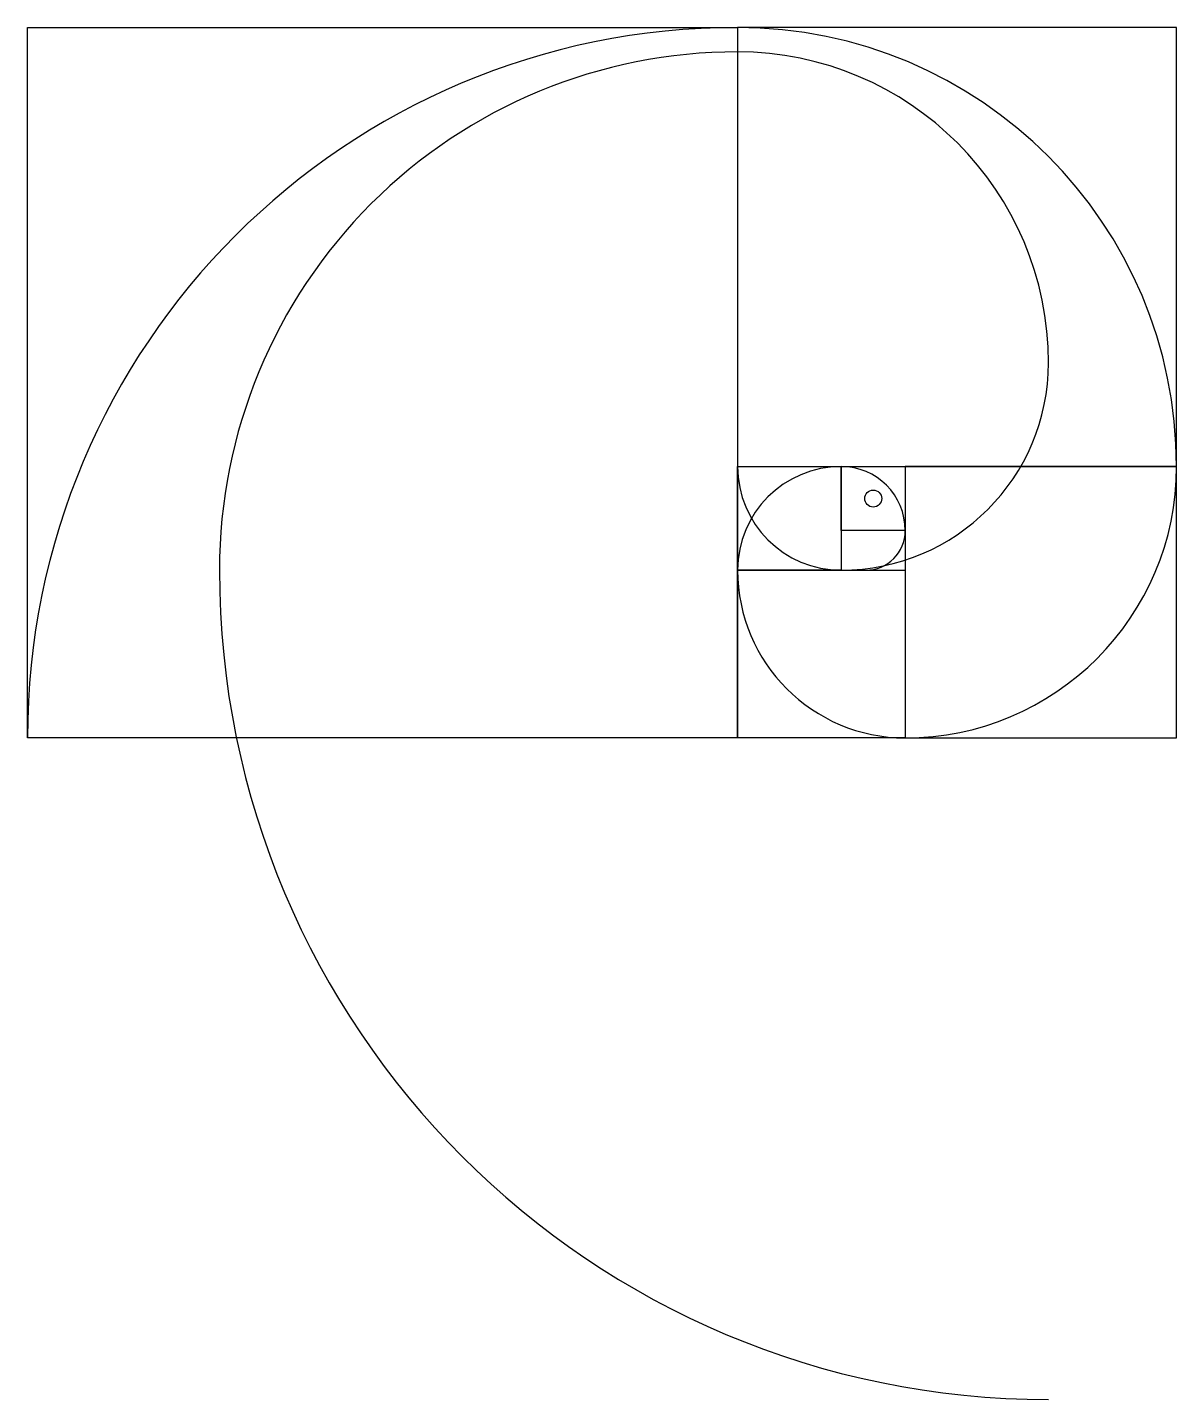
# Model space of a CAD drawing. Header units: millimetres. Extents: x -6.9 to 4.2, y -8 to 5.2.
import ezdxf

# ---------------------------------------------------------------- set-up
doc = ezdxf.new("R2010")
doc.units = ezdxf.units.MM

msp = doc.modelspace()

# ---------------------------------------------------------------- linework, layer by layer
for p, q in [((-6.854, 5.236), (0, 5.236)), ((-6.854, -1.618), (-6.854, 5.236)), ((4.236, 5.236), (0, 5.236)), ((0, 5.236), (0, 1)), ((0, 5.236), (0, -1.618)), ((4.236, 1), (4.236, 5.236)), ((0, 1), (1, 1)), ((0, 0), (0, 1)), ((0, 1), (4.236, 1)), ((1, 0.382), (1, 1)), ((1, 1), (1.618, 1)), ((1, 1), (1, 0)), ((1.618, 1), (1.618, 0.382)), ((4.236, 1), (1.618, 1)), ((1.618, 1), (1.618, -1.618)), ((4.236, -1.618), (4.236, 1)), ((1.618, 0.382), (1, 0.382)), ((1, 0), (0, 0)), ((0, 0), (1.618, 0)), ((0, -1.618), (0, 0)), ((1.618, 0), (1.618, -1.618)), ((0, -1.618), (-6.854, -1.618)), ((1.618, -1.618), (0, -1.618)), ((1.618, -1.618), (4.236, -1.618))]:
    msp.add_line(p, q)
msp.add_circle((1.309, 0.691), 0.0819)
for centre, radius, start, end in [((0, -1.618), 6.854, 90, 180), ((0, 1), 4.236, 0, 90), ((-0.001, 0), 5, 89.9833, 180), ((0, 2), 3, 0, 90), ((1, 2), 2, -90, 0), ((1, 0), 1, 90, 180), ((1, 1), 1, 180, -90), ((1, 0.382), 0.618, 0, 90), ((1.618, 1), 2.618, -90, 0), ((1.236, 0.382), 0.382, -90, 0), ((3, 0), 8.001, 180, -90), ((1.618, 0), 1.618, 180, -90)]:
    msp.add_arc(centre, radius, start, end)

doc.saveas('drawing.dxf')
